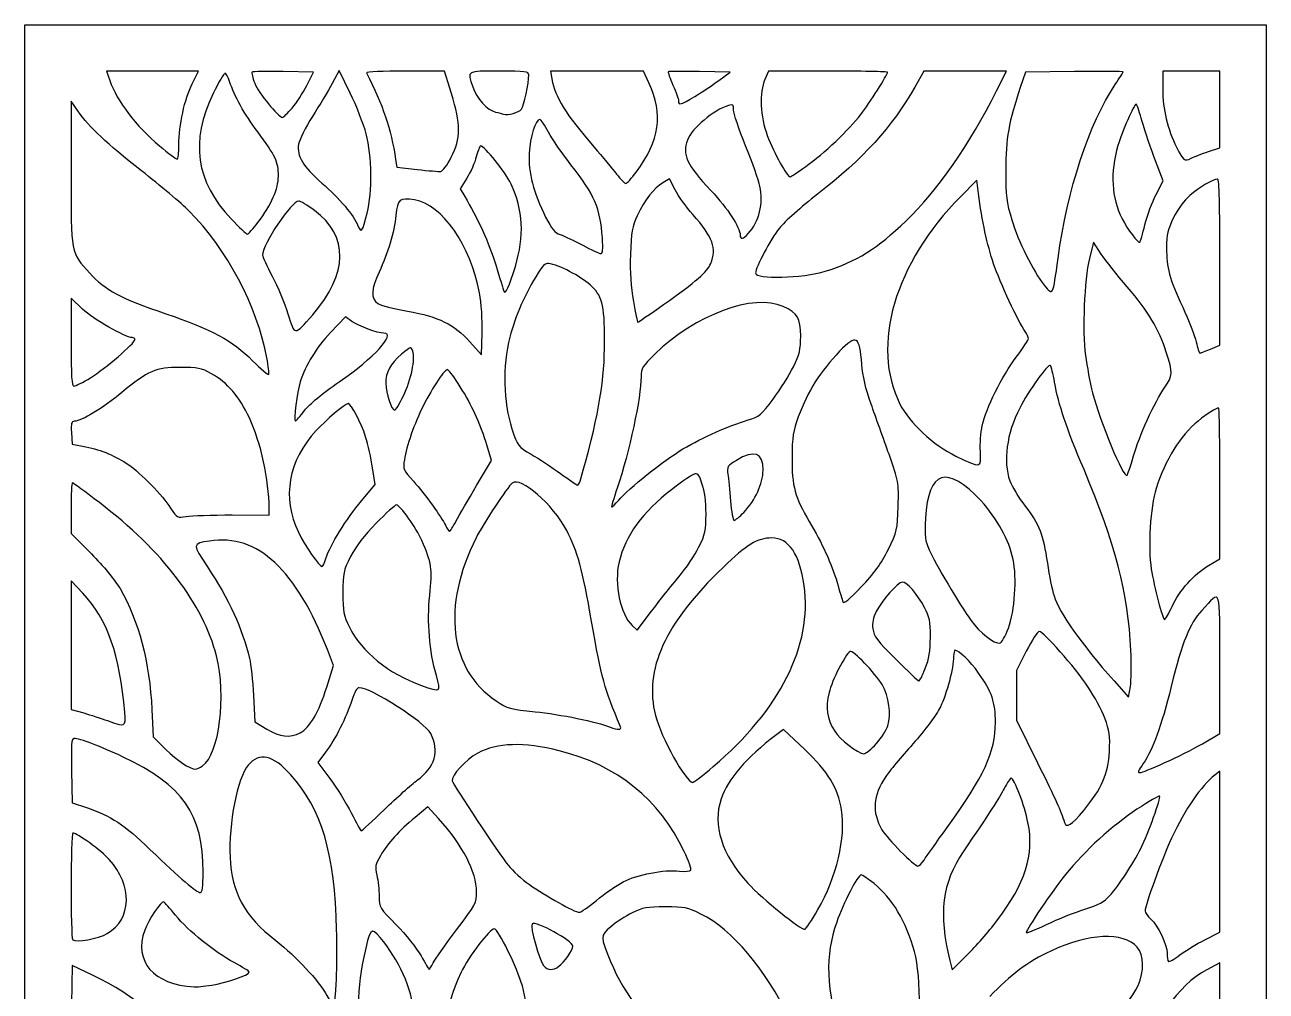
# Model space of a CAD drawing. Extents: x 0 to 149, y -1 to 279.
# Drawn here: x 0.2 to 149.4, y 162.8 to 278.8 of the extents above; entities that cross this region are included whole.
import ezdxf

# ---------------------------------------------------------------- set-up
doc = ezdxf.new("R2010")
doc.units = 0
doc.layers.get('0').update_dxf_attribs({"linetype": 'CONTINUOUS'})

msp = doc.modelspace()

# ---------------------------------------------------------------- linework, layer by layer
at = {"color": 7}
for points in [[(0.223663, 139.016224), (0.223663, 278.848517), (74.836163, 278.848517), (149.448663, 278.848517), (149.448663, 139.016224), (149.448663, -0.816054), (74.836163, -0.816054), (0.223663, -0.816054)], [(80.763208, 270.24501)], [(32.357483, 268.85081)], [(59.929257, 268.704422)], [(18.744496, 264.439879)], [(51.486684, 262.948423)], [(142.50335, 263.620394)], [(73.739473, 261.187579)], [(94.104365, 261.834339)], [(41.375095, 256.226642)], [(28.240463, 255.102163)], [(87.194509, 253.779246)], [(134.87794, 254.830848)], [(69.650271, 253.250079)], [(124.431346, 250.802682)], [(59.189604, 249.829682)], [(96.452153, 249.249933)], [(54.875988, 246.651963)], [(76.996462, 245.241355)], [(34.828739, 244.024608)], [(29.318786, 238.845439)], [(142.764227, 239.88862)], [(8.1271, 236.454151)], [(45.731531, 234.265248)], [(33.849291, 232.502141)], [(115.091914, 227.585013)], [(133.498836, 227.062427)], [(66.970637, 224.01362)], [(71.612099, 221.750033)], [(25.160642, 219.964728)], [(86.656024, 220.273809)], [(52.082451, 219.245365)], [(103.995493, 215.795288)], [(36.423171, 214.753203)], [(78.851609, 212.536654)], [(138.130045, 208.964125)], [(118.455826, 206.356154)], [(133.191406, 203.706849)], [(108.472692, 201.524037)], [(49.699183, 200.66961)], [(12.23138, 196.23237)], [(71.842873, 194.512578)], [(33.3248, 193.799568)], [(102.581768, 192.484359)], [(21.597551, 189.832284)], [(82.969531, 189.737907)], [(137.357781, 190.25062)], [(43.461181, 184.590703)], [(127.509238, 184.467929)], [(108.316175, 178.505287)], [(21.650319, 177.050078)], [(68.943829, 173.659311)], [(95.530757, 172.50251)], [(127.662742, 172.606658)], [(117.049121, 171.163099)], [(10.140832, 169.691145)], [(37.707054, 170.104766)], [(142.087084, 168.937686)], [(49.30584, 166.139826)], [(64.436839, 165.738942)], [(22.687301, 163.481089)]]:
    msp.add_lwpolyline(points, close=True, dxfattribs=at)
for points in [[(20.342116, 271.767156), (21.098802, 273.292267), (15.567761, 273.292267), (10.036719, 273.292267), (10.4304, 272.176457)], [(34.110237, 271.562789), (34.90877, 273.159975), (31.288157, 273.233824)], [(39.351445, 270.623681), (38.007298, 273.379053), (37.170209, 271.814306)], [(51.513848, 270.580288), (50.670441, 273.292267), (45.930211, 273.292267)], [(75.245651, 271.883847), (74.600856, 273.292267), (69.000521, 273.292267), (63.400189, 273.292267), (63.575927, 272.355495)], [(83.652252, 272.163238), (85.011009, 273.159975), (81.342399, 273.233824)], [(96.783078, 273.292267), (89.625829, 273.292267), (89.184536, 272.300079)], [(117.033357, 270.903357), (118.23314, 273.292267), (113.269548, 273.283774), (108.305955, 273.275281), (107.215064, 271.365546)], [(126.388119, 273.231183), (120.52549, 273.159975), (119.892818, 271.307892)], [(142.50335, 263.620394), (143.892413, 264.074377), (143.892413, 268.683322), (143.892413, 273.292267), (140.45283, 273.292267), (137.013246, 273.292267), (137.013246, 271.071178)], [(6.605221, 268.503319), (5.779913, 269.667495), (5.779913, 261.018299)], [(44.801385, 262.68537), (44.946247, 261.735765), (47.389643, 261.470149)], [(136.21915, 258.474911), (137.04861, 260.118065), (135.958855, 263.025615)], [(53.350491, 260.416771), (52.539823, 259.138483), (53.107201, 258.211729)], [(78.389009, 259.042317), (77.728051, 260.346656), (76.91778, 259.874149)], [(114.860419, 258.596735), (114.655955, 260.173078), (112.725015, 258.229391)], [(129.63184, 251.307714), (128.680456, 252.738789), (128.205272, 250.778547)], [(142.764161, 239.88862), (143.890428, 240.351641), (143.891487, 250.339662)], [(7.168975, 244.693361), (5.779913, 246.028295), (5.779913, 240.742571)], [(39.538532, 243.217232), (38.769025, 243.75464), (36.968718, 241.866716)], [(53.707964, 240.777472), (55.124705, 239.198602), (55.200529, 241.863917)], [(5.832231, 229.85648), (5.912204, 228.489444), (7.548078, 228.156931)], [(54.531292, 223.509941), (56.319129, 226.5235), (55.768327, 228.37299)], [(40.708228, 221.666821), (42.353899, 223.619505), (42.029089, 225.635571)], [(142.534476, 213.893307), (143.881912, 214.687057), (143.88715, 223.749037)], [(5.779913, 220.777155), (5.779913, 217.739127), (8.227308, 215.28705)], [(25.160642, 219.964728), (29.592413, 219.950731), (29.590296, 220.758475)], [(7.184392, 210.5724), (5.799208, 212.041224), (5.789561, 204.320936), (5.779914, 196.600649), (7.301268, 196.176008)], [(73.239651, 206.682448), (73.825931, 206.136245), (75.559915, 208.408841)], [(36.520215, 199.284098), (37.341852, 201.872805), (36.601924, 203.782015)], [(120.60908, 203.611345), (119.418455, 201.266883), (119.418455, 198.290947), (119.418455, 195.315015), (121.96609, 190.184368)], [(141.789552, 192.486068), (143.892413, 193.698995), (143.892413, 202.019522)], [(131.168214, 200.022055), (132.911207, 198.05705), (133.122675, 199.360597)], [(27.706836, 198.284576), (27.872621, 195.111264), (29.316124, 194.24968)], [(15.498394, 196.585911), (15.654012, 193.301432), (17.178631, 191.8003)], [(93.976325, 191.786261), (91.435021, 194.191345), (90.477779, 193.47453)], [(36.366984, 191.457985), (35.4282, 190.228112), (36.882083, 188.302376)], [(5.838985, 189.253929), (5.912204, 185.384339), (7.646834, 184.800449)], [(142.087084, 168.937686), (143.892413, 169.846834), (143.892413, 179.520003), (143.892413, 189.193173), (143.280307, 188.710948)], [(49.940869, 183.493233), (48.657113, 184.910804), (47.128409, 183.635896)], [(8.360785, 164.684064), (5.912204, 165.847916), (5.839867, 161.208215), (5.767529, 156.568516), (6.946702, 154.794786)], [(111.406329, 166.444438), (111.6873, 165.297652), (113.517757, 167.105896)], [(141.927696, 150.954957), (143.892413, 155.072241), (143.892413, 160.619644), (143.892413, 166.167046), (142.299431, 165.317996)], [(36.545795, 162.215105), (37.397621, 160.712057), (37.607589, 162.828724)]]:
    msp.add_lwpolyline(points, dxfattribs=at)
for points in [[(27.533447, 273.173577), (27.459691, 273.099824), (27.605755, 272.499019), (27.858027, 271.838454)], [(31.288157, 273.233824), (29.296818, 273.274441), (27.607199, 273.247331), (27.533447, 273.173577)], [(45.930211, 273.292267), (43.323087, 273.292267), (41.235701, 273.20297), (41.291579, 273.093829)], [(41.291579, 273.093829), (43.267125, 269.235165), (44.24426, 266.337434), (44.801385, 262.68537)], [(57.241371, 273.292267), (53.263342, 273.292267), (53.402656, 273.375915), (54.078277, 271.393074)], [(60.813246, 272.850919), (60.813246, 273.241199), (60.399949, 273.292267), (57.241371, 273.292267)], [(77.574468, 273.20835), (77.51984, 273.153722), (77.774342, 272.432485), (78.140028, 271.605603)], [(81.342399, 273.233824), (79.324666, 273.274441), (77.629097, 273.262977), (77.574468, 273.20835)], [(103.94033, 273.155194), (103.94033, 273.230584), (100.719567, 273.292267), (96.783078, 273.292267)], [(100.720533, 268.078247), (101.740401, 269.403475), (103.94033, 272.872302), (103.94033, 273.155194)], [(132.250746, 273.191625), (132.250746, 273.252546), (129.612565, 273.270347), (126.388119, 273.231183)], [(131.296278, 271.665209), (131.821235, 272.443816), (132.250746, 273.130703), (132.250746, 273.191625)], [(10.4304, 272.176457), (11.330125, 269.626364), (13.529949, 266.735507), (16.425368, 264.298286)], [(18.744496, 264.439879), (18.744496, 266.791259), (19.427488, 269.923712), (20.342116, 271.767156)], [(24.286125, 273.027683), (24.155135, 273.027683), (23.512401, 271.926355), (22.857828, 270.580288)], [(24.845753, 272.035496), (24.668948, 272.581199), (24.417118, 273.027683), (24.286125, 273.027683)], [(28.219998, 265.984099), (26.618883, 268.117111), (25.416825, 270.272894), (24.845753, 272.035496)], [(27.858027, 271.838454), (28.28689, 270.715488), (30.703782, 267.736017), (31.185845, 267.736017)], [(37.170209, 271.814306), (36.70981, 270.953695), (35.645161, 269.165166), (34.804321, 267.839798)], [(59.929257, 268.704422), (60.21619, 269.069129), (60.813246, 271.869728), (60.813246, 272.850919)], [(63.575927, 272.355495), (63.999107, 270.099753), (65.180752, 268.192613), (68.651213, 264.164142)], [(73.739473, 261.187579), (76.555947, 264.959813), (76.993382, 268.066299), (75.245651, 271.883847)], [(78.140028, 271.605603), (78.505714, 270.77872), (78.804913, 269.926981), (78.804913, 269.712849)], [(80.763208, 270.245009), (81.604866, 270.751829), (82.904936, 271.615033), (83.652252, 272.163238)], [(89.184536, 272.300079), (88.502056, 270.765611), (88.630895, 267.757102), (89.473328, 265.556561)], [(124.431346, 250.802682), (125.528554, 259.0008), (128.170138, 267.028573), (131.296278, 271.665209)], [(22.857828, 270.580288), (20.079671, 264.867274), (20.774298, 260.043517), (25.02382, 255.538799)], [(32.357483, 268.85081), (32.882306, 269.463947), (33.671044, 270.684337), (34.110237, 271.562789)], [(41.256934, 265.751642), (40.948195, 266.915808), (40.090725, 269.108226), (39.351445, 270.623681)], [(51.486684, 262.948423), (52.646307, 265.233831), (52.652308, 266.919555), (51.513848, 270.580288)], [(54.078277, 271.393074), (54.555856, 269.991459), (55.827179, 268.58657), (56.813424, 268.37057)], [(78.804913, 269.712849), (78.804913, 269.149279), (79.057595, 269.217945), (80.763208, 270.24501)], [(107.215064, 271.365546), (104.47414, 266.567222), (100.97879, 262.721201), (95.531249, 258.509544)], [(106.154397, 255.291242), (109.96921, 258.962913), (113.79105, 264.447534), (117.033357, 270.903357)], [(119.892818, 271.307892), (118.506822, 267.250522), (118.136757, 265.150845), (118.144105, 261.386017)], [(137.013246, 271.071178), (137.013246, 268.757899), (137.60922, 266.26209), (138.662574, 264.164142)], [(31.185845, 267.736017), (31.305423, 267.736017), (31.832661, 268.237674), (32.357483, 268.85081)], [(57.770538, 268.127813), (58.272659, 267.954957), (59.623492, 268.315774), (59.929257, 268.704422)], [(84.824184, 269.175281), (83.001908, 268.61237), (80.415471, 266.432173), (79.879, 265.006813)], [(85.419496, 268.634649), (85.419496, 269.264109), (85.341383, 269.335047), (84.824184, 269.175281)], [(86.866711, 264.31734), (86.070744, 266.29337), (85.419496, 268.236159), (85.419496, 268.634649)], [(133.815939, 269.323517), (133.572689, 269.323517), (132.087771, 265.961546), (131.622091, 264.356472)], [(134.424489, 267.628341), (134.179953, 268.560688), (133.906104, 269.323517), (133.815939, 269.323517)], [(14.246579, 261.306015), (10.031322, 264.60085), (8.04634, 266.47048), (6.605221, 268.503319)], [(34.804321, 267.839798), (33.963483, 266.51443), (33.207698, 265.012074), (33.124801, 264.50123)], [(56.813424, 268.37057), (57.194315, 268.28715), (57.625017, 268.177909), (57.770538, 268.127813)], [(62.150794, 267.471433), (61.627261, 267.471433), (60.959339, 265.385053), (60.861149, 263.442966)], [(63.187027, 265.938), (62.737505, 266.781388), (62.271201, 267.471433), (62.150794, 267.471433)], [(94.104365, 261.834339), (96.2684, 263.378564), (99.320239, 266.258688), (100.720533, 268.078247)], [(135.958855, 263.025615), (135.359489, 264.624768), (134.669025, 266.695995), (134.424489, 267.628341)], [(30.706936, 260.68714), (30.721805, 262.340824), (30.332722, 263.169516), (28.219998, 265.984099)], [(41.375095, 256.226642), (42.035299, 258.85461), (41.983737, 263.011087), (41.256934, 265.751642)], [(65.87181, 262.035396), (64.8447, 263.338439), (63.636549, 265.094611), (63.187027, 265.938)], [(16.425368, 264.298286), (17.463851, 263.424142), (18.410489, 262.708933), (18.529007, 262.708933)], [(18.529007, 262.708933), (18.647526, 262.708933), (18.744496, 263.487859), (18.744496, 264.439879)], [(33.124801, 264.50123), (32.89517, 263.086176), (33.655249, 261.826875), (35.935846, 259.843895)], [(55.015884, 264.296433), (54.912474, 264.296433), (54.677858, 263.711124), (54.494512, 262.995746)], [(58.668505, 259.718696), (57.968282, 261.191586), (55.490896, 264.296433), (55.015884, 264.296433)], [(68.651213, 264.164142), (69.654121, 262.999975), (70.87071, 261.541459), (71.354738, 260.922996)], [(79.879, 265.006813), (79.219049, 263.253385), (79.758384, 262.092826), (82.694915, 258.947414)], [(88.588794, 259.462564), (88.437617, 260.156661), (87.662681, 262.34131), (86.866711, 264.31734)], [(89.473328, 265.556561), (90.323347, 263.33621), (91.847784, 260.592267), (92.231313, 260.592267)], [(131.622091, 264.356472), (130.669112, 261.07183), (130.84212, 258.095368), (132.134734, 255.536757)], [(138.662574, 264.164142), (139.504812, 262.486673), (139.609092, 262.406154), (140.413298, 262.812348)], [(50.229913, 261.229129), (50.448194, 261.242657), (51.013741, 262.016339), (51.486684, 262.948423)], [(54.494512, 262.995746), (54.311166, 262.280368), (53.796356, 261.119829), (53.350491, 260.416771)], [(60.861149, 263.442966), (60.741065, 261.067924), (61.345593, 258.713107), (62.834308, 255.756916)], [(140.413298, 262.812348), (140.798841, 263.007082), (141.739366, 263.370703), (142.50335, 263.620394)], [(19.945215, 256.502092), (19.066538, 257.381191), (16.502152, 259.542958), (14.246579, 261.306015)], [(47.389643, 261.470149), (48.733509, 261.32406), (50.011632, 261.215601), (50.229913, 261.229129)], [(69.650271, 253.250079), (69.407955, 256.834231), (68.731135, 258.407913), (65.87181, 262.035396)], [(72.468573, 259.798517), (72.597153, 259.798517), (73.169058, 260.423595), (73.739473, 261.187579)], [(92.231313, 260.592267), (92.304156, 260.592267), (93.147028, 261.1512), (94.104365, 261.834339)], [(118.144105, 261.386017), (118.150164, 258.27935), (118.2443, 257.504002), (118.866875, 255.432892)], [(5.779913, 261.018299), (5.779913, 251.209252), (5.709096, 251.586632), (8.035295, 248.999341)], [(28.240463, 255.102163), (29.898618, 257.303221), (30.692685, 259.101275), (30.706936, 260.68714)], [(35.935846, 259.843895), (38.048679, 258.006782), (39.784166, 255.950755), (40.270208, 254.708984)], [(59.189604, 249.829682), (60.307945, 253.467728), (60.141858, 256.619551), (58.668505, 259.718696)], [(71.354738, 260.922996), (71.83877, 260.304532), (72.339996, 259.798517), (72.468573, 259.798517)], [(76.91778, 259.874149), (75.840667, 259.246034), (74.722834, 257.80662), (73.845978, 255.918638)], [(143.617355, 260.327683), (143.098925, 260.327683), (141.378929, 259.31554), (140.265571, 258.355301)], [(143.891487, 250.339662), (143.892281, 257.077695), (143.802957, 260.327683), (143.617355, 260.327683)], [(53.107201, 258.211729), (54.573935, 255.815969), (56.065663, 252.539024), (56.841287, 250.008901)], [(80.532182, 256.056269), (79.716963, 256.98121), (78.752536, 258.324931), (78.389009, 259.042317)], [(82.694915, 258.947414), (84.761081, 256.734282), (86.213246, 254.522881), (86.213246, 253.589603)], [(87.194509, 253.779246), (88.495783, 255.202376), (89.03657, 257.406702), (88.588794, 259.462564)], [(95.531249, 258.509544), (93.598389, 257.015193), (91.527299, 255.175841), (90.928828, 254.422093)], [(112.725015, 258.229391), (104.792317, 250.244322), (101.879022, 240.284915), (105.426341, 233.278098)], [(116.686753, 250.141224), (115.904568, 252.433574), (115.291931, 255.269943), (114.860419, 258.596735)], [(134.87794, 254.830848), (135.159401, 255.931348), (135.762944, 257.571178), (136.21915, 258.474911)], [(140.265571, 258.355301), (139.61327, 257.792711), (138.806378, 256.692584), (138.317116, 255.69875)], [(33.157668, 257.68185), (32.301606, 257.68185), (28.798663, 252.468044), (28.798663, 251.193877)], [(35.05341, 256.53917), (34.200658, 257.167646), (33.347573, 257.68185), (33.157668, 257.68185)], [(47.072505, 257.811171), (45.293127, 258.111794), (45.033372, 257.89707), (44.83508, 255.961622)], [(54.875988, 246.651963), (53.789223, 252.413982), (50.409258, 257.247428), (47.072505, 257.811171)], [(29.318786, 238.845439), (28.174619, 245.025786), (24.502742, 251.942362), (19.945215, 256.502092)], [(25.02382, 255.538799), (25.971071, 254.534666), (26.846877, 253.7131), (26.970056, 253.7131)], [(34.828739, 244.024608), (39.114259, 248.98005), (39.195166, 253.486725), (35.05341, 256.53917)], [(40.270208, 254.708984), (40.64132, 253.760844), (40.815863, 254.000596), (41.375095, 256.226642)], [(44.83508, 255.961622), (44.625678, 253.917742), (43.881543, 251.412904), (42.812295, 249.15272)], [(62.834308, 255.756916), (63.562188, 254.31154), (63.921291, 253.881788), (64.595999, 253.648634)], [(73.845978, 255.918638), (73.222604, 254.576438), (73.115675, 253.965989), (73.028119, 251.249598)], [(82.674698, 250.180176), (83.435177, 252.000258), (82.96112, 253.300414), (80.532182, 256.056269)], [(96.452153, 249.249933), (100.178902, 250.399579), (102.708623, 251.974765), (106.154397, 255.291242)], [(118.866875, 255.432892), (119.641723, 252.855211), (121.418715, 249.277944), (122.774914, 247.565601)], [(132.134734, 255.536757), (132.761101, 254.296916), (134.087841, 252.551584), (134.267435, 252.731177)], [(138.317116, 255.69875), (137.614139, 254.270805), (137.481175, 253.697013), (137.476659, 252.071833)], [(26.970056, 253.7131), (27.093238, 253.7131), (27.664921, 254.338178), (28.240463, 255.102163)], [(86.213246, 253.589603), (86.213246, 253.018285), (86.55998, 253.085296), (87.194509, 253.779246)], [(90.928828, 254.422093), (89.874717, 253.094487), (88.06533, 249.694269), (88.06533, 249.040973)], [(134.267435, 252.731177), (134.321751, 252.785494), (134.596479, 253.730346), (134.87794, 254.830848)], [(64.595999, 253.648634), (65.0621, 253.487569), (66.276892, 252.912827), (67.295538, 252.371431)], [(67.295538, 252.371431), (68.314184, 251.830036), (69.289896, 251.374651), (69.46379, 251.359464)], [(69.46379, 251.359464), (69.693216, 251.339435), (69.744376, 251.858126), (69.650271, 253.250079)], [(28.798663, 251.193877), (28.798663, 251.011574), (29.324559, 249.866711), (29.96732, 248.649739)], [(73.028119, 251.249598), (72.957854, 249.069659), (73.063378, 247.369391), (73.377068, 245.627202)], [(122.774914, 247.565601), (123.819322, 246.24693), (123.822434, 246.253011), (124.431346, 250.802682)], [(128.205272, 250.778547), (127.578593, 248.193362), (127.326993, 242.092202), (127.724453, 239.11895)], [(132.75206, 247.363099), (131.559199, 248.745547), (130.155103, 250.520623), (129.63184, 251.307714)], [(137.476659, 252.071833), (137.469885, 249.636174), (137.791074, 248.453172), (139.414642, 244.933856)], [(56.841287, 250.008901), (57.309689, 248.48095), (57.749054, 247.052214), (57.817655, 246.833932)], [(57.817655, 246.833932), (57.965364, 246.363932), (58.44858, 247.419069), (59.189604, 249.829682)], [(63.432542, 250.145603), (62.8283, 250.290864), (62.645618, 250.155736), (61.931897, 249.035488)], [(68.399776, 247.404969), (67.341665, 248.440763), (64.8843, 249.796596), (63.432542, 250.145603)], [(76.996462, 245.241355), (80.994898, 248.056575), (82.239832, 249.139395), (82.674698, 250.180176)], [(88.06533, 249.040973), (88.06533, 248.257936), (93.6908, 248.398093), (96.452153, 249.249933)], [(120.478296, 241.988988), (119.640165, 243.185588), (117.462411, 247.867996), (116.686753, 250.141224)], [(8.035295, 248.999341), (9.8023, 247.034005), (11.880104, 245.927605), (17.156996, 244.14217)], [(29.96732, 248.649739), (30.610082, 247.432764), (31.455527, 245.401751), (31.846089, 244.136376)], [(42.812295, 249.15272), (41.84441, 247.106795), (41.79202, 245.942305), (42.642782, 245.384865)], [(61.931897, 249.035488), (60.397123, 246.626544), (59.185172, 243.883791), (58.525182, 241.32577)], [(55.200529, 241.863917), (55.245947, 243.460434), (55.115807, 245.380452), (54.875988, 246.651963)], [(69.903573, 239.954766), (69.961019, 244.981211), (69.735769, 246.09715), (68.399776, 247.404969)], [(91.372621, 245.013406), (87.860587, 246.626137), (80.823636, 244.012522), (75.960642, 239.289196)], [(137.445226, 239.52576), (136.572469, 242.274082), (135.27817, 244.435495), (132.75206, 247.363099)], [(42.642782, 245.384865), (42.981007, 245.163253), (44.598106, 244.740578), (46.236337, 244.445589)], [(73.377068, 245.627202), (73.624387, 244.253613), (73.865137, 243.129766), (73.912063, 243.129766)], [(73.912063, 243.129766), (73.958992, 243.129766), (75.34697, 244.07998), (76.996462, 245.241355)], [(93.489288, 241.442777), (93.489288, 243.615874), (93.142663, 244.200601), (91.372621, 245.013406)], [(139.414642, 244.933856), (140.131718, 243.379493), (140.857716, 241.504258), (141.027973, 240.766669)], [(13.141423, 241.277682), (12.289896, 241.277682), (8.420482, 243.490623), (7.168975, 244.693361)], [(17.156996, 244.14217), (22.7496, 242.249915), (25.117978, 240.970184), (27.599711, 238.499557)], [(31.846089, 244.136376), (32.670485, 241.465431), (32.617262, 241.467423), (34.828739, 244.024608)], [(46.236337, 244.445589), (50.031962, 243.762128), (51.815481, 242.886526), (53.707964, 240.777472)], [(36.968718, 241.866716), (35.245482, 240.059615), (33.996238, 238.030893), (33.318929, 235.939592)], [(38.031161, 235.966873), (42.192432, 238.820084), (44.937156, 241.806849), (43.397879, 241.806849)], [(43.397879, 241.806849), (42.631672, 241.806849), (40.379557, 242.629875), (39.538532, 243.217232)], [(120.873663, 241.151373), (120.873663, 241.301606), (120.695749, 241.678531), (120.478296, 241.988988)], [(5.779913, 240.742571), (5.779913, 236.543464), (5.851641, 235.456849), (6.128826, 235.456849)], [(8.1271, 236.454151), (9.833985, 237.486235), (13.452829, 240.595999), (13.452829, 241.030683)], [(13.452829, 241.030683), (13.452829, 241.166534), (13.312697, 241.277682), (13.141423, 241.277682)], [(58.525182, 241.32577), (57.630534, 237.858271), (57.733917, 233.507288), (58.787223, 230.297474)], [(92.61362, 237.768029), (93.357846, 239.279766), (93.489288, 239.831364), (93.489288, 241.442777)], [(100.84008, 238.055703), (100.593951, 241.477199), (100.188109, 241.715533), (98.169489, 239.624037)], [(119.411131, 238.934104), (120.215522, 240.00337), (120.873663, 241.00114), (120.873663, 241.151373)], [(141.027973, 240.766669), (141.19823, 240.029082), (141.405126, 239.425599), (141.487745, 239.425599)], [(29.553366, 236.861064), (29.604652, 236.978539), (29.499092, 237.871508), (29.318786, 238.845439)], [(45.517731, 239.274996), (44.13458, 238.09107), (43.61533, 237.12619), (43.61533, 235.739927)], [(46.863884, 239.632281), (46.641012, 240.233803), (46.636474, 240.232599), (45.517731, 239.274996)], [(45.731531, 234.265248), (46.666901, 236.225144), (47.196401, 238.734822), (46.863884, 239.632281)], [(66.970637, 224.01362), (69.061737, 231.255866), (69.853328, 235.55833), (69.903573, 239.954766)], [(75.960642, 239.289196), (74.465148, 237.836654), (74.306996, 237.579868), (74.306996, 236.604217)], [(98.169489, 239.624037), (95.84813, 237.218874), (94.364426, 234.865505), (93.206914, 231.752682)], [(115.311343, 230.694349), (115.753571, 232.752747), (117.692427, 236.649458), (119.411131, 238.934104)], [(127.724453, 239.11895), (127.892895, 237.858885), (128.280702, 235.839349), (128.586243, 234.631092)], [(137.269524, 235.312487), (138.235118, 236.715927), (138.247004, 237.000944), (137.445226, 239.52576)], [(141.487745, 239.425599), (141.570363, 239.425599), (142.144782, 239.633958), (142.764227, 239.88862)], [(18.876788, 237.700553), (15.959116, 237.694123), (15.050384, 237.301159), (11.879398, 234.674751)], [(22.67499, 236.920974), (21.395499, 237.629668), (21.027029, 237.705297), (18.876788, 237.700553)], [(27.599711, 238.499557), (28.622937, 237.480912), (29.502081, 236.743589), (29.553366, 236.861064)], [(51.058858, 237.419473), (50.777775, 237.59319), (49.270227, 235.367155), (48.099946, 233.050363)], [(54.336868, 232.154952), (53.500435, 233.990385), (51.55696, 237.11163), (51.058858, 237.419473)], [(90.18537, 233.895329), (91.039291, 235.047009), (92.132002, 236.789725), (92.61362, 237.768029)], [(101.959061, 233.293203), (101.301868, 235.13818), (100.938793, 236.683457), (100.84008, 238.055703)], [(123.502685, 237.931283), (123.267491, 238.201824), (120.859288, 234.852549), (119.8211, 232.811016)], [(124.01569, 235.902762), (123.841346, 236.894436), (123.610492, 237.807272), (123.502685, 237.931283)], [(6.128826, 235.456849), (6.320728, 235.456849), (7.219952, 235.905635), (8.1271, 236.454151)], [(27.220897, 231.620391), (26.024766, 234.177107), (24.57332, 235.869512), (22.67499, 236.920974)], [(33.318929, 235.939592), (32.962789, 234.839957), (32.525568, 231.215525), (32.751837, 231.238584)], [(33.849291, 232.502141), (34.452121, 233.294722), (35.979206, 234.559933), (38.031161, 235.966873)], [(74.306996, 236.604217), (74.306996, 234.073827), (72.902628, 227.538201), (71.426059, 223.196962)], [(127.552365, 225.412726), (125.469417, 230.318855), (124.483032, 233.244549), (124.01569, 235.902762)], [(11.879398, 234.674751), (9.647541, 232.82619), (7.006479, 231.223516), (6.192071, 231.223516)], [(43.61533, 235.739927), (43.61533, 234.616286), (44.311147, 232.546432), (44.688876, 232.546432)], [(128.586243, 234.631092), (129.446946, 231.227477), (132.322528, 224.327937), (132.716275, 224.721682)], [(133.498836, 227.062427), (134.18307, 229.47035), (136.029406, 233.510037), (137.269524, 235.312487)], [(39.075027, 233.339709), (38.75247, 233.340503), (36.349847, 231.317956), (35.254943, 230.123804)], [(41.179464, 229.371432), (40.678531, 231.012968), (39.445155, 233.338706), (39.075027, 233.339709)], [(44.688876, 232.546432), (44.811162, 232.546432), (45.280358, 233.319899), (45.731531, 234.265248)], [(48.099946, 233.050363), (47.065155, 231.001798), (46.093647, 228.215005), (45.851601, 226.600938)], [(87.169456, 231.375961), (88.526173, 231.77037), (88.745909, 231.953927), (90.18537, 233.895329)], [(104.110367, 227.254766), (103.462217, 229.073776), (102.49413, 231.791073), (101.959061, 233.293203)], [(105.426341, 233.278098), (106.557797, 231.0432), (109.487459, 228.321539), (112.142413, 227.038853)], [(119.8211, 232.811016), (118.245001, 229.711716), (117.798966, 226.420156), (118.634267, 224.052662)], [(143.742714, 232.811016), (143.420351, 232.811016), (142.383849, 232.156085), (141.274199, 231.251244)], [(143.88715, 223.749037), (143.890034, 228.733125), (143.825042, 232.811016), (143.742714, 232.811016)], [(29.590296, 220.758475), (29.581909, 224.179283), (28.603181, 228.66577), (27.220897, 231.620391)], [(32.751837, 231.238584), (32.833164, 231.246865), (33.32702, 231.815473), (33.849291, 232.502141)], [(55.768327, 228.37299), (55.465385, 229.390213), (54.82123, 231.092095), (54.336868, 232.154952)], [(79.340416, 227.890446), (81.726992, 229.306903), (84.878476, 230.709954), (87.169456, 231.375961)], [(93.206914, 231.752682), (92.571713, 230.044479), (92.466369, 229.363257), (92.449986, 226.857891)], [(6.192071, 231.223516), (5.828473, 231.223516), (5.766117, 230.986621), (5.832231, 229.85648)], [(35.254943, 230.123804), (31.87396, 226.436357), (31.111312, 222.081153), (33.113086, 217.89245)], [(58.787223, 230.297474), (59.478053, 228.192256), (59.490586, 228.175799), (61.104222, 227.254766)], [(115.091914, 227.585013), (115.040648, 228.494783), (115.139391, 229.893984), (115.311343, 230.694349)], [(141.274199, 231.251244), (139.120737, 229.495247), (137.312212, 226.596149), (136.222774, 223.153724)], [(42.029089, 225.635571), (41.850442, 226.744411), (41.468111, 228.425547), (41.179464, 229.371432)], [(7.548078, 228.156931), (9.476459, 227.764962), (11.15047, 227.0609), (12.716405, 225.983215)], [(61.104222, 227.254766), (61.99655, 226.745443), (63.576044, 225.708554), (64.614211, 224.950565)], [(71.612099, 221.750033), (72.793913, 223.155965), (77.017605, 226.511837), (79.340416, 227.890446)], [(88.971792, 225.345823), (89.001171, 227.444075), (87.890461, 227.852862), (85.761991, 226.527162)], [(92.449986, 226.857891), (92.427735, 223.454706), (92.812661, 222.024919), (94.515694, 219.184974)], [(105.209435, 221.016203), (105.287636, 223.903855), (105.271282, 223.996689), (104.110367, 227.254766)], [(112.142413, 227.038853), (115.194191, 225.564451), (115.20565, 225.566573), (115.091914, 227.585013)], [(132.716275, 224.721682), (132.80649, 224.8119), (133.158643, 225.865235), (133.498836, 227.062427)], [(12.716405, 225.983215), (14.19145, 224.968083), (16.760327, 222.321633), (17.755108, 220.792357)], [(45.851601, 226.600938), (45.680262, 225.458361), (45.721148, 225.360209), (46.927161, 224.018885)], [(81.627721, 223.747277), (81.058287, 225.383124), (81.150275, 225.40218), (77.975296, 222.990688)], [(85.761991, 226.527162), (84.669289, 225.846582), (84.603114, 225.739706), (84.738062, 224.873516)], [(86.656024, 220.273809), (88.053574, 221.755642), (88.948985, 223.716779), (88.971792, 225.345823)], [(115.175064, 221.650412), (111.098957, 226.052986), (108.795661, 225.332422), (108.501251, 219.562579)], [(133.191406, 203.706849), (132.871983, 210.51607), (131.287504, 216.615071), (127.552365, 225.412726)], [(46.927161, 224.018885), (48.39571, 222.385567), (50.305499, 219.758125), (50.777301, 218.721953)], [(65.35991, 218.107567), (63.742557, 221.203732), (59.806935, 224.626903), (58.813001, 223.802011)], [(64.614211, 224.950565), (65.652377, 224.192579), (66.577199, 223.567501), (66.669367, 223.561503)], [(66.669367, 223.561503), (66.761535, 223.555497), (66.897107, 223.758958), (66.970637, 224.01362)], [(84.738062, 224.873516), (84.817413, 224.364193), (84.960182, 222.905677), (85.055324, 221.63237)], [(118.634267, 224.052662), (118.857808, 223.41908), (119.690269, 222.052631), (120.484178, 221.016113)], [(5.930396, 223.815182), (5.84763, 223.815182), (5.779913, 222.44807), (5.779913, 220.777155)], [(9.191245, 221.444622), (7.480544, 222.74843), (6.013163, 223.815182), (5.930396, 223.815182)], [(52.082451, 219.245365), (52.446002, 219.933425), (53.547981, 221.852485), (54.531292, 223.509941)], [(58.813001, 223.802011), (58.223026, 223.312376), (55.335278, 218.929185), (54.476142, 217.219276)], [(71.426059, 223.196962), (70.99726, 221.936254), (70.703834, 220.904766), (70.773999, 220.904766)], [(77.975296, 222.990688), (74.501909, 220.352543), (72.386486, 217.449149), (71.658316, 214.320713)], [(82.111006, 220.10461), (82.110763, 221.60402), (81.948774, 222.824971), (81.627721, 223.747277)], [(136.222774, 223.153724), (135.519189, 220.930526), (135.224856, 216.087254), (135.634283, 213.470088)], [(23.256171, 203.045391), (21.682353, 209.240908), (16.767419, 215.670447), (9.191245, 221.444622)], [(36.423171, 214.753203), (36.883329, 216.275404), (38.881513, 219.499323), (40.708228, 221.666821)], [(44.8847, 221.169349), (44.745124, 221.169349), (43.658274, 220.185843), (42.46948, 218.98378)], [(47.950972, 216.896897), (47.263719, 218.450898), (45.31273, 221.169349), (44.8847, 221.169349)], [(70.773999, 220.904766), (70.844167, 220.904766), (71.221312, 221.285136), (71.612099, 221.750033)], [(85.055324, 221.63237), (85.150468, 220.359063), (85.346566, 219.317266), (85.4911, 219.317266)], [(103.995493, 215.795288), (105.098641, 218.021535), (105.132254, 218.166095), (105.209435, 221.016203)], [(119.034375, 214.625417), (118.557971, 216.920249), (117.103848, 219.567146), (115.175064, 221.650412)], [(120.484178, 221.016113), (122.197987, 218.778585), (122.62539, 217.677137), (123.145434, 214.157891)], [(17.755108, 220.792357), (18.530768, 219.599936), (18.553628, 219.587649), (19.634595, 219.78199)], [(19.634595, 219.78199), (20.236447, 219.890194), (22.723168, 219.972427), (25.160642, 219.964728)], [(81.260344, 216.120559), (82.017063, 217.657669), (82.111334, 218.099193), (82.111006, 220.10461)], [(85.4911, 219.317266), (85.635634, 219.317266), (86.159851, 219.747711), (86.656024, 220.273809)], [(108.501251, 219.562579), (108.390322, 217.388596), (108.450351, 216.852675), (108.924963, 215.779736)], [(33.113086, 217.89245), (33.928968, 216.185223), (35.575835, 213.808765), (35.966678, 213.774671)], [(42.46948, 218.98378), (40.980095, 217.477769), (40.020105, 216.227038), (39.381996, 214.961224)], [(50.777301, 218.721953), (50.959517, 218.321771), (51.178992, 217.994349), (51.265024, 217.994349)], [(51.265024, 217.994349), (51.351056, 217.994349), (51.718898, 218.557306), (52.082451, 219.245365)], [(68.361531, 207.146432), (67.244936, 213.493363), (66.666129, 215.607016), (65.35991, 218.107567)], [(94.515694, 219.184974), (96.079093, 216.577884), (97.211407, 214.100172), (97.865975, 211.853947)], [(22.410065, 216.830177), (20.358746, 216.520019), (20.353718, 216.454847), (22.171432, 213.737336)], [(30.286804, 214.238824), (27.975962, 216.419366), (25.367879, 217.277394), (22.410065, 216.830177)], [(48.905562, 210.30787), (49.237265, 213.446715), (49.120565, 214.252241), (47.950972, 216.896897)], [(54.476142, 217.219276), (50.316085, 208.939654), (51.237864, 201.407421), (56.871555, 197.645388)], [(90.003085, 217.200599), (88.307796, 217.200599), (86.990282, 216.404611), (84.160397, 213.670676)], [(93.90788, 211.477958), (93.379523, 215.273686), (92.06471, 217.200599), (90.003085, 217.200599)], [(8.227308, 215.28705), (9.626313, 213.88537), (11.101882, 212.098268), (11.67192, 211.115182)], [(39.381996, 214.961224), (38.515277, 213.241914), (38.456193, 212.962429), (38.459677, 210.598356)], [(78.851609, 212.536654), (79.708346, 213.557022), (80.792278, 215.169779), (81.260344, 216.120559)], [(100.776839, 211.318226), (102.320278, 212.938185), (103.155255, 214.099619), (103.995493, 215.795288)], [(108.924963, 215.779736), (109.592936, 214.269667), (112.661933, 209.099063), (113.950038, 207.313554)], [(22.171432, 213.737336), (24.741481, 209.895067), (26.38748, 206.318429), (27.241304, 202.720861)], [(36.601924, 203.782015), (34.771256, 208.50561), (32.662895, 211.996716), (30.286804, 214.238824)], [(35.966678, 213.774671), (36.052784, 213.767157), (36.258206, 214.2075), (36.423171, 214.753203)], [(71.658316, 214.320713), (71.039379, 211.661563), (71.790735, 208.032321), (73.239651, 206.682448)], [(84.160397, 213.670676), (77.138697, 206.887059), (74.630187, 201.400923), (76.030765, 195.891084)], [(118.455826, 206.356154), (119.224229, 208.461335), (119.49893, 212.387669), (119.034375, 214.625417)], [(123.145434, 214.157891), (123.360471, 212.702682), (123.720349, 210.94777), (123.945163, 210.258086)], [(135.634283, 213.470088), (135.968991, 211.330545), (137.008873, 207.410002), (137.240656, 207.41377)], [(138.130058, 208.964125), (139.031562, 210.902031), (140.781868, 212.860879), (142.534476, 213.893307)], [(75.559915, 208.408841), (76.513608, 209.658768), (77.99487, 211.516285), (78.851609, 212.536654)], [(105.713911, 211.908932), (105.200146, 211.908932), (103.25971, 209.722828), (102.561559, 208.357478)], [(108.380493, 208.866224), (107.510815, 210.48259), (106.260792, 211.908932), (105.713911, 211.908932)], [(12.231378, 196.23237), (11.659257, 203.202045), (10.185143, 207.390455), (7.184392, 210.5724)], [(11.67192, 211.115182), (13.924997, 207.229541), (15.22863, 202.279597), (15.498394, 196.585911)], [(38.459677, 210.598356), (38.462985, 208.352186), (38.548784, 207.896677), (39.234425, 206.484974)], [(82.969531, 189.737907), (91.03714, 196.587197), (94.909365, 204.283273), (93.90788, 211.477958)], [(97.865975, 211.853947), (98.175207, 210.792782), (98.487735, 209.745964), (98.56048, 209.527682)], [(98.56048, 209.527682), (98.653103, 209.249759), (99.317397, 209.786426), (100.776839, 211.318226)], [(143.892413, 202.019522), (143.892413, 211.492917), (144.034587, 211.072976), (141.70465, 208.481525)], [(49.699183, 200.66961), (48.846751, 203.650408), (48.564398, 207.079488), (48.905562, 210.30787)], [(123.945163, 210.258086), (124.641515, 208.121811), (127.201335, 204.494201), (131.168214, 200.022055)], [(137.240656, 207.41377), (137.333855, 207.415358), (137.73408, 208.112945), (138.130045, 208.964125)], [(102.561559, 208.357478), (102.184901, 207.620865), (102.071482, 207.016535), (102.170852, 206.275686)], [(109.083303, 205.294349), (109.091082, 207.24145), (108.996745, 207.720872), (108.380493, 208.866224)], [(141.70465, 208.481525), (140.203378, 206.81175), (139.386321, 204.781957), (138.038943, 199.3749)], [(39.234425, 206.484974), (40.661908, 203.545858), (43.962307, 200.881782), (47.917899, 199.475685)], [(71.842873, 194.512578), (69.859329, 199.215634), (69.575667, 200.245054), (68.361531, 207.146432)], [(102.170852, 206.275686), (102.290634, 205.38263), (102.686612, 204.857906), (104.911536, 202.643909)], [(113.950038, 207.313554), (114.989128, 205.873215), (116.794894, 204.44061), (117.419654, 204.560929)], [(117.419654, 204.560929), (117.652943, 204.605856), (118.099115, 205.378875), (118.455826, 206.356154)], [(122.181334, 205.955807), (121.967175, 205.955807), (121.277227, 204.926996), (120.60908, 203.611345)], [(128.069173, 199.264519), (126.416173, 201.714158), (122.683836, 205.955807), (122.181334, 205.955807)], [(108.472692, 201.524037), (108.927762, 202.674778), (109.076511, 203.593253), (109.083303, 205.294349)], [(21.597551, 189.832284), (23.602995, 191.236952), (24.48035, 198.226265), (23.256171, 203.045391)], [(99.430472, 203.567178), (98.845904, 203.205895), (97.271141, 200.131026), (96.899592, 198.625407)], [(103.27967, 199.580574), (102.469677, 200.962726), (99.758968, 203.770198), (99.430472, 203.567178)], [(111.873236, 202.979245), (111.864135, 201.539322), (111.071832, 198.515589), (110.282323, 196.90778)], [(112.035423, 203.706849), (111.948746, 203.706849), (111.875763, 203.379427), (111.873236, 202.979245)], [(114.877871, 200.977595), (113.873661, 202.406467), (112.519346, 203.706849), (112.035423, 203.706849)], [(133.122675, 199.360597), (133.238981, 200.077546), (133.269911, 202.033359), (133.191406, 203.706849)], [(27.241304, 202.720861), (27.406163, 202.026226), (27.615653, 200.0299), (27.706836, 198.284576)], [(104.911536, 202.643909), (106.341902, 201.220567), (107.592947, 200.044013), (107.691632, 200.029347)], [(107.691632, 200.029347), (107.790316, 200.014689), (108.141794, 200.687292), (108.472692, 201.524037)], [(47.917899, 199.475685), (50.25073, 198.646434), (50.27341, 198.661636), (49.699183, 200.66961)], [(116.899333, 195.03639), (116.905947, 197.460926), (116.489803, 198.684004), (114.877871, 200.977595)], [(33.3248, 193.799568), (34.459378, 194.386279), (35.571565, 196.295211), (36.520215, 199.284098)], [(40.412625, 199.208932), (40.151547, 199.208932), (39.838241, 198.668719), (39.530285, 197.687578)], [(49.014118, 193.692743), (48.311395, 195.068552), (41.855229, 199.208932), (40.412625, 199.208932)], [(96.899592, 198.625407), (96.437873, 196.754393), (96.612149, 195.56322), (97.577331, 193.993064)], [(103.960255, 194.639105), (104.407174, 195.993274), (104.107697, 198.167654), (103.27967, 199.580574)], [(130.044558, 195.558196), (129.675538, 196.533468), (128.786617, 198.201314), (128.069173, 199.264519)], [(138.038943, 199.3749), (136.828186, 194.516102), (135.867529, 191.870481), (134.669329, 190.095087)], [(39.530285, 197.687578), (38.899671, 195.678451), (37.530765, 192.982622), (36.366984, 191.457985)], [(56.871555, 197.645388), (58.285996, 196.70086), (58.552151, 196.626004), (61.570717, 196.323709)], [(7.301268, 196.176008), (8.138013, 195.942455), (9.417935, 195.5306), (10.145539, 195.26077)], [(10.145539, 195.26077), (12.320983, 194.454015), (12.375284, 194.47931), (12.23138, 196.23237)], [(61.570717, 196.323709), (64.53537, 196.026818), (69.048154, 195.106279), (70.60283, 194.481297)], [(76.030765, 195.891084), (76.702751, 193.247507), (79.684361, 187.866763), (80.492277, 187.839644)], [(110.282323, 196.90778), (109.80679, 195.93937), (108.452679, 194.118301), (106.974751, 192.459607)], [(130.603604, 191.536016), (130.699838, 193.470202), (130.621595, 194.033161), (130.044558, 195.558196)], [(29.316124, 194.24968), (30.919788, 193.292505), (32.090127, 193.161094), (33.3248, 193.799568)], [(70.60283, 194.481297), (71.525125, 194.110536), (72.007309, 194.122699), (71.842873, 194.512578)], [(97.577331, 193.993064), (98.171265, 193.02685), (100.410587, 191.287863), (101.073572, 191.277991)], [(102.581768, 192.484359), (103.168982, 193.151469), (103.7893, 194.121103), (103.960255, 194.639105)], [(111.087818, 182.407891), (115.523439, 188.521171), (116.889654, 191.489981), (116.899333, 195.03639)], [(6.128294, 193.123516), (5.8345, 193.123516), (5.779649, 192.389855), (5.838985, 189.253929)], [(11.983826, 190.914705), (9.462554, 192.109042), (6.773199, 193.123516), (6.128294, 193.123516)], [(47.391386, 188.096432), (49.557813, 189.709674), (50.097642, 191.571383), (49.014118, 193.692743)], [(64.467422, 191.638219), (60.205437, 192.706397), (56.991284, 192.610113), (54.666137, 191.344611)], [(90.477779, 193.47453), (86.992338, 190.864519), (84.740438, 188.245475), (83.925627, 185.854139)], [(17.178631, 191.8003), (18.573503, 190.426917), (20.051019, 189.440555), (20.736145, 189.425374)], [(32.173873, 188.765278), (30.025136, 191.13804), (28.422875, 191.497522), (27.084615, 189.90709)], [(54.666137, 191.344611), (53.271764, 190.585699), (51.447869, 188.62267), (51.598171, 188.042611)], [(79.482548, 179.552727), (76.52185, 185.787117), (71.416098, 189.896676), (64.467422, 191.638219)], [(98.392977, 184.524557), (97.932491, 187.265749), (96.819791, 189.095211), (93.976325, 191.786261)], [(101.073572, 191.277991), (101.315867, 191.274393), (101.994555, 191.817249), (102.581768, 192.484359)], [(106.974751, 192.459607), (105.598431, 190.914943), (104.131729, 189.152493), (103.71542, 188.543052)], [(127.509238, 184.467929), (129.677851, 187.063269), (130.47123, 188.875487), (130.603604, 191.536016)], [(137.357781, 190.25062), (138.638685, 190.813005), (140.632982, 191.818956), (141.789552, 192.486068)], [(21.650319, 177.050078), (21.63709, 184.100888), (19.304122, 187.44705), (11.983826, 190.914705)], [(20.736145, 189.425374), (20.885667, 189.422066), (21.273299, 189.605171), (21.597551, 189.832284)], [(27.084615, 189.90709), (25.780791, 188.357584), (24.703622, 182.888303), (24.904176, 178.836016)], [(80.492277, 187.839644), (80.619962, 187.835357), (81.734726, 188.689575), (82.969531, 189.737907)], [(121.96609, 190.184368), (124.257099, 185.570545), (124.690576, 184.609899), (125.204471, 183.007664)], [(134.669329, 190.095087), (133.677427, 188.625366), (133.652824, 188.623943), (137.357781, 190.25062)], [(37.707054, 170.104766), (37.510977, 179.259846), (35.918585, 184.630145), (32.173873, 188.765278)], [(36.882083, 188.302376), (37.681718, 187.243223), (38.839211, 185.394915), (39.454291, 184.195024)], [(43.461181, 184.590703), (44.938823, 186.009531), (46.707414, 187.587109), (47.391386, 188.096432)], [(51.598171, 188.042611), (51.725534, 187.551079), (57.265006, 179.183596), (58.348851, 177.845582)], [(103.71542, 188.543052), (102.158551, 186.263928), (102.018407, 184.268875), (103.26587, 182.143307)], [(118.786555, 188.361016), (118.697036, 188.361016), (118.326345, 187.799655), (117.962791, 187.113548)], [(120.816489, 183.009574), (120.424763, 184.997931), (119.149061, 188.361016), (118.786555, 188.361016)], [(143.280307, 188.710948), (141.594824, 187.3831), (139.743114, 184.685289), (138.073358, 181.124781)], [(117.962791, 187.113548), (117.365365, 185.986065), (116.199563, 184.189132), (113.021692, 179.497474)], [(83.925627, 185.854139), (82.866815, 182.746692), (84.004438, 179.16317), (87.136907, 175.738607)], [(136.629669, 186.186953), (136.565762, 186.250863), (135.346001, 185.536708), (133.91909, 184.599942)], [(134.369426, 179.894349), (135.290377, 181.718662), (136.825135, 185.991489), (136.629669, 186.186953)], [(7.646834, 184.800449), (10.612194, 183.802285), (12.139024, 182.795122), (15.304913, 179.748847)], [(39.454291, 184.195024), (40.069373, 182.995136), (40.618058, 182.01287), (40.673592, 182.012212)], [(40.673592, 182.012212), (40.729125, 182.011682), (41.983541, 183.171875), (43.461181, 184.590703)], [(47.128409, 183.635896), (45.194228, 182.022829), (43.867673, 180.55146), (42.976414, 179.030643)], [(95.530757, 172.50251), (97.82797, 176.505836), (98.949021, 181.214535), (98.392977, 184.524557)], [(125.204471, 183.007664), (125.428396, 182.309508), (126.017676, 182.68287), (127.509238, 184.467929)], [(133.91909, 184.599942), (130.932481, 182.63924), (127.66861, 179.661135), (125.321975, 176.755547)], [(54.532432, 174.683708), (54.521108, 177.109414), (52.892743, 180.233672), (49.940869, 183.493233)], [(103.26587, 182.143307), (103.914297, 181.038444), (107.144936, 177.777682), (107.591167, 177.777682)], [(108.316175, 178.505287), (108.573551, 178.905469), (109.820789, 180.661641), (111.087818, 182.407891)], [(117.049121, 171.163099), (120.531673, 175.767767), (121.588501, 179.090955), (120.816489, 183.009574)], [(6.003476, 181.746432), (5.727451, 181.746432), (5.702878, 169.213363), (5.978351, 168.931807)], [(10.373786, 178.582542), (9.42507, 179.637978), (6.512644, 181.746432), (6.003476, 181.746432)], [(138.073358, 181.124781), (136.91263, 178.649704), (134.89658, 173.087461), (134.89658, 172.360114)], [(15.304913, 179.748847), (18.90223, 176.287443), (20.868734, 174.606744), (21.324183, 174.604392)], [(80.287699, 177.293135), (80.371027, 177.427964), (80.008709, 178.444782), (79.482548, 179.552727)], [(113.021692, 179.497474), (110.496403, 175.769257), (110.035054, 172.041288), (111.406329, 166.444438)], [(130.623384, 174.200831), (131.812009, 175.5546), (133.387288, 177.948828), (134.369426, 179.894349)], [(10.140831, 169.691145), (13.102819, 171.426984), (13.207694, 175.429849), (10.373786, 178.582542)], [(24.904176, 178.836016), (25.118226, 174.511076), (26.602484, 171.803714), (30.386163, 168.836594)], [(42.976414, 179.030643), (42.348454, 177.959112), (42.303885, 177.717868), (42.542598, 176.682569)], [(58.348851, 177.845582), (58.849048, 177.228082), (59.995117, 176.197794), (60.895669, 175.556056)], [(107.591167, 177.777682), (107.732547, 177.777682), (108.058799, 178.105104), (108.316175, 178.505287)], [(21.324183, 174.604392), (21.565383, 174.603069), (21.653669, 175.265204), (21.650319, 177.050078)], [(42.542598, 176.682569), (42.688923, 176.047956), (42.811554, 174.910861), (42.81511, 174.155698)], [(72.160831, 175.882882), (73.842885, 176.773007), (77.073194, 177.393235), (78.934485, 177.183441)], [(78.934485, 177.183441), (79.595422, 177.108943), (80.204368, 177.158306), (80.287699, 177.293135)], [(100.754519, 176.719349), (100.364139, 176.719349), (98.59282, 173.300782), (97.820165, 171.056178)], [(102.310486, 175.669554), (101.580035, 176.246941), (100.879852, 176.719349), (100.754519, 176.719349)], [(125.321975, 176.755547), (123.731322, 174.786012), (120.60908, 170.177015), (120.60908, 169.79846)], [(52.128558, 170.123453), (54.453838, 173.19716), (54.538615, 173.35799), (54.532432, 174.683708)], [(60.895669, 175.556056), (62.771195, 174.219542), (66.330483, 172.230672), (66.856658, 172.225155)], [(68.943829, 173.659311), (69.89659, 174.450145), (71.344242, 175.450751), (72.160831, 175.882882)], [(87.136907, 175.738607), (88.893473, 173.818243), (93.541138, 170.068073), (94.001791, 170.199378)], [(107.175837, 167.499707), (106.200816, 171.057173), (104.47111, 173.961679), (102.310486, 175.669554)], [(16.91212, 173.483931), (16.610448, 173.600274), (15.059193, 171.283096), (14.63626, 170.084374)], [(18.352227, 171.866978), (17.662666, 172.716772), (17.014618, 173.4444), (16.91212, 173.483931)], [(42.81511, 174.155698), (42.821487, 172.800073), (42.84757, 172.756475), (44.8721, 170.716115)], [(66.856658, 172.225155), (67.051838, 172.223038), (67.991064, 172.868479), (68.943829, 173.659311)], [(127.662742, 172.606658), (129.324402, 173.130819), (130.006267, 173.497973), (130.623384, 174.200831)], [(25.390067, 166.187742), (22.954588, 167.501861), (19.882992, 169.980507), (18.352227, 171.866978)], [(73.238802, 172.161589), (72.433013, 171.766095), (71.272204, 171.013218), (70.659223, 170.488531)], [(77.222977, 172.881782), (75.019173, 172.880724), (74.520496, 172.79067), (73.238802, 172.161589)], [(81.503316, 172.015838), (79.886315, 172.811884), (79.535785, 172.882801), (77.222977, 172.881782)], [(92.167633, 159.389141), (89.21923, 165.483889), (85.267578, 170.162696), (81.503316, 172.015838)], [(94.001791, 170.199378), (94.138147, 170.238245), (94.826182, 171.274655), (95.530757, 172.50251)], [(123.056475, 170.767409), (124.402543, 171.404444), (126.475363, 172.232106), (127.662742, 172.606658)], [(134.89658, 172.360114), (134.89658, 172.18905), (135.209994, 171.760446), (135.593055, 171.407656)], [(42.931342, 169.200856), (41.821883, 170.492401), (41.748276, 170.399742), (40.938291, 166.691929)], [(44.8721, 170.716115), (45.999887, 169.579507), (47.33934, 167.908957), (47.848663, 167.00378)], [(49.30584, 166.139826), (49.53268, 166.578481), (50.802902, 168.371115), (52.128558, 170.123453)], [(56.655655, 170.237057), (56.105827, 170.237057), (53.627618, 166.977166), (52.632867, 164.945391)], [(60.034495, 163.3753), (59.452597, 165.531845), (57.135675, 170.237057), (56.655655, 170.237057)], [(61.192839, 170.837138), (60.930319, 170.574615), (62.091004, 166.359874), (62.572268, 165.828083)], [(66.101778, 168.151619), (66.09302, 168.802907), (61.610729, 171.255026), (61.192839, 170.837138)], [(70.659223, 170.488531), (69.387683, 169.400138), (69.387495, 169.358059), (70.640464, 166.313178)], [(97.820165, 171.056178), (96.382993, 166.881127), (96.513039, 163.512397), (98.393123, 156.214141)], [(113.517757, 167.105896), (114.52451, 168.100431), (116.113623, 169.926172), (117.049121, 171.163099)], [(120.60908, 169.79846), (120.60908, 169.694347), (121.710408, 170.130372), (123.056475, 170.767409)], [(135.593055, 171.407656), (136.480037, 170.590771), (137.53647, 168.364207), (137.539828, 167.304593)], [(5.978351, 168.931807), (6.341555, 168.560578), (9.056917, 169.055928), (10.140832, 169.691145)], [(14.63626, 170.084374), (13.296124, 166.286024), (15.657512, 163.583117), (20.596579, 163.26204)], [(30.386163, 168.836594), (32.94258, 166.831878), (35.467674, 164.117451), (36.545795, 162.215105)], [(37.607589, 162.828724), (37.723072, 163.992891), (37.767831, 167.267109), (37.707054, 170.104766)], [(46.97925, 160.208844), (46.764519, 163.04809), (45.165616, 166.599891), (42.931342, 169.200856)], [(133.942974, 168.027297), (132.270227, 169.904802), (128.09678, 169.723557), (123.542978, 167.575645)], [(139.068392, 167.102356), (139.735743, 167.611756), (141.094153, 168.437653), (142.087084, 168.937686)], [(64.436839, 165.738942), (65.013594, 166.142919), (66.107469, 167.728059), (66.101778, 168.151619)], [(107.148318, 153.436016), (107.984856, 157.349161), (107.998842, 164.49689), (107.175837, 167.499707)], [(123.542978, 167.575645), (120.822548, 166.29249), (118.724119, 164.728586), (116.219208, 162.117434)], [(134.043962, 163.449794), (134.811193, 165.118732), (134.767442, 167.101906), (133.942974, 168.027297)], [(137.539828, 167.304593), (137.541151, 166.855902), (137.612752, 166.418456), (137.698721, 166.332485)], [(27.206673, 165.042265), (27.204292, 165.134504), (26.386729, 165.649968), (25.390067, 166.187742)], [(40.938291, 166.691929), (40.069286, 162.713937), (40.061092, 157.608963), (40.91895, 154.638565)], [(47.848663, 167.00378), (48.357986, 166.098604), (48.801412, 165.354463), (48.834056, 165.350134)], [(48.834056, 165.350134), (48.8667, 165.345795), (49.079002, 165.701168), (49.30584, 166.139826)], [(62.572268, 165.828083), (63.105702, 165.238647), (63.683153, 165.21104), (64.436839, 165.738942)], [(70.640464, 166.313178), (72.320192, 162.231184), (75.218748, 158.632483), (78.141047, 157.000834)], [(137.698721, 166.332485), (137.784692, 166.246516), (138.401044, 166.592956), (139.068392, 167.102356)], [(19.22293, 154.952848), (17.322033, 158.863353), (13.609705, 162.189168), (8.360785, 164.684064)], [(22.687301, 163.481089), (24.348588, 163.721232), (27.215526, 164.711592), (27.206673, 165.042265)], [(52.632867, 164.945391), (50.543333, 160.677537), (50.504331, 157.056611), (52.500347, 152.642266)], [(142.299431, 165.317996), (138.848817, 163.478837), (135.7766, 159.034988), (134.267842, 153.700599)], [(20.596579, 163.26204), (20.814861, 163.247858), (21.755684, 163.346421), (22.687301, 163.481089)], [(59.913158, 154.626641), (60.796162, 157.399903), (60.837749, 160.398404), (60.034495, 163.3753)], [(125.063946, 154.842445), (128.706957, 156.725464), (132.721773, 160.573664), (134.043962, 163.449794)]]:
    msp.add_open_spline(points, degree=3, dxfattribs=at)

doc.saveas('drawing.dxf')
